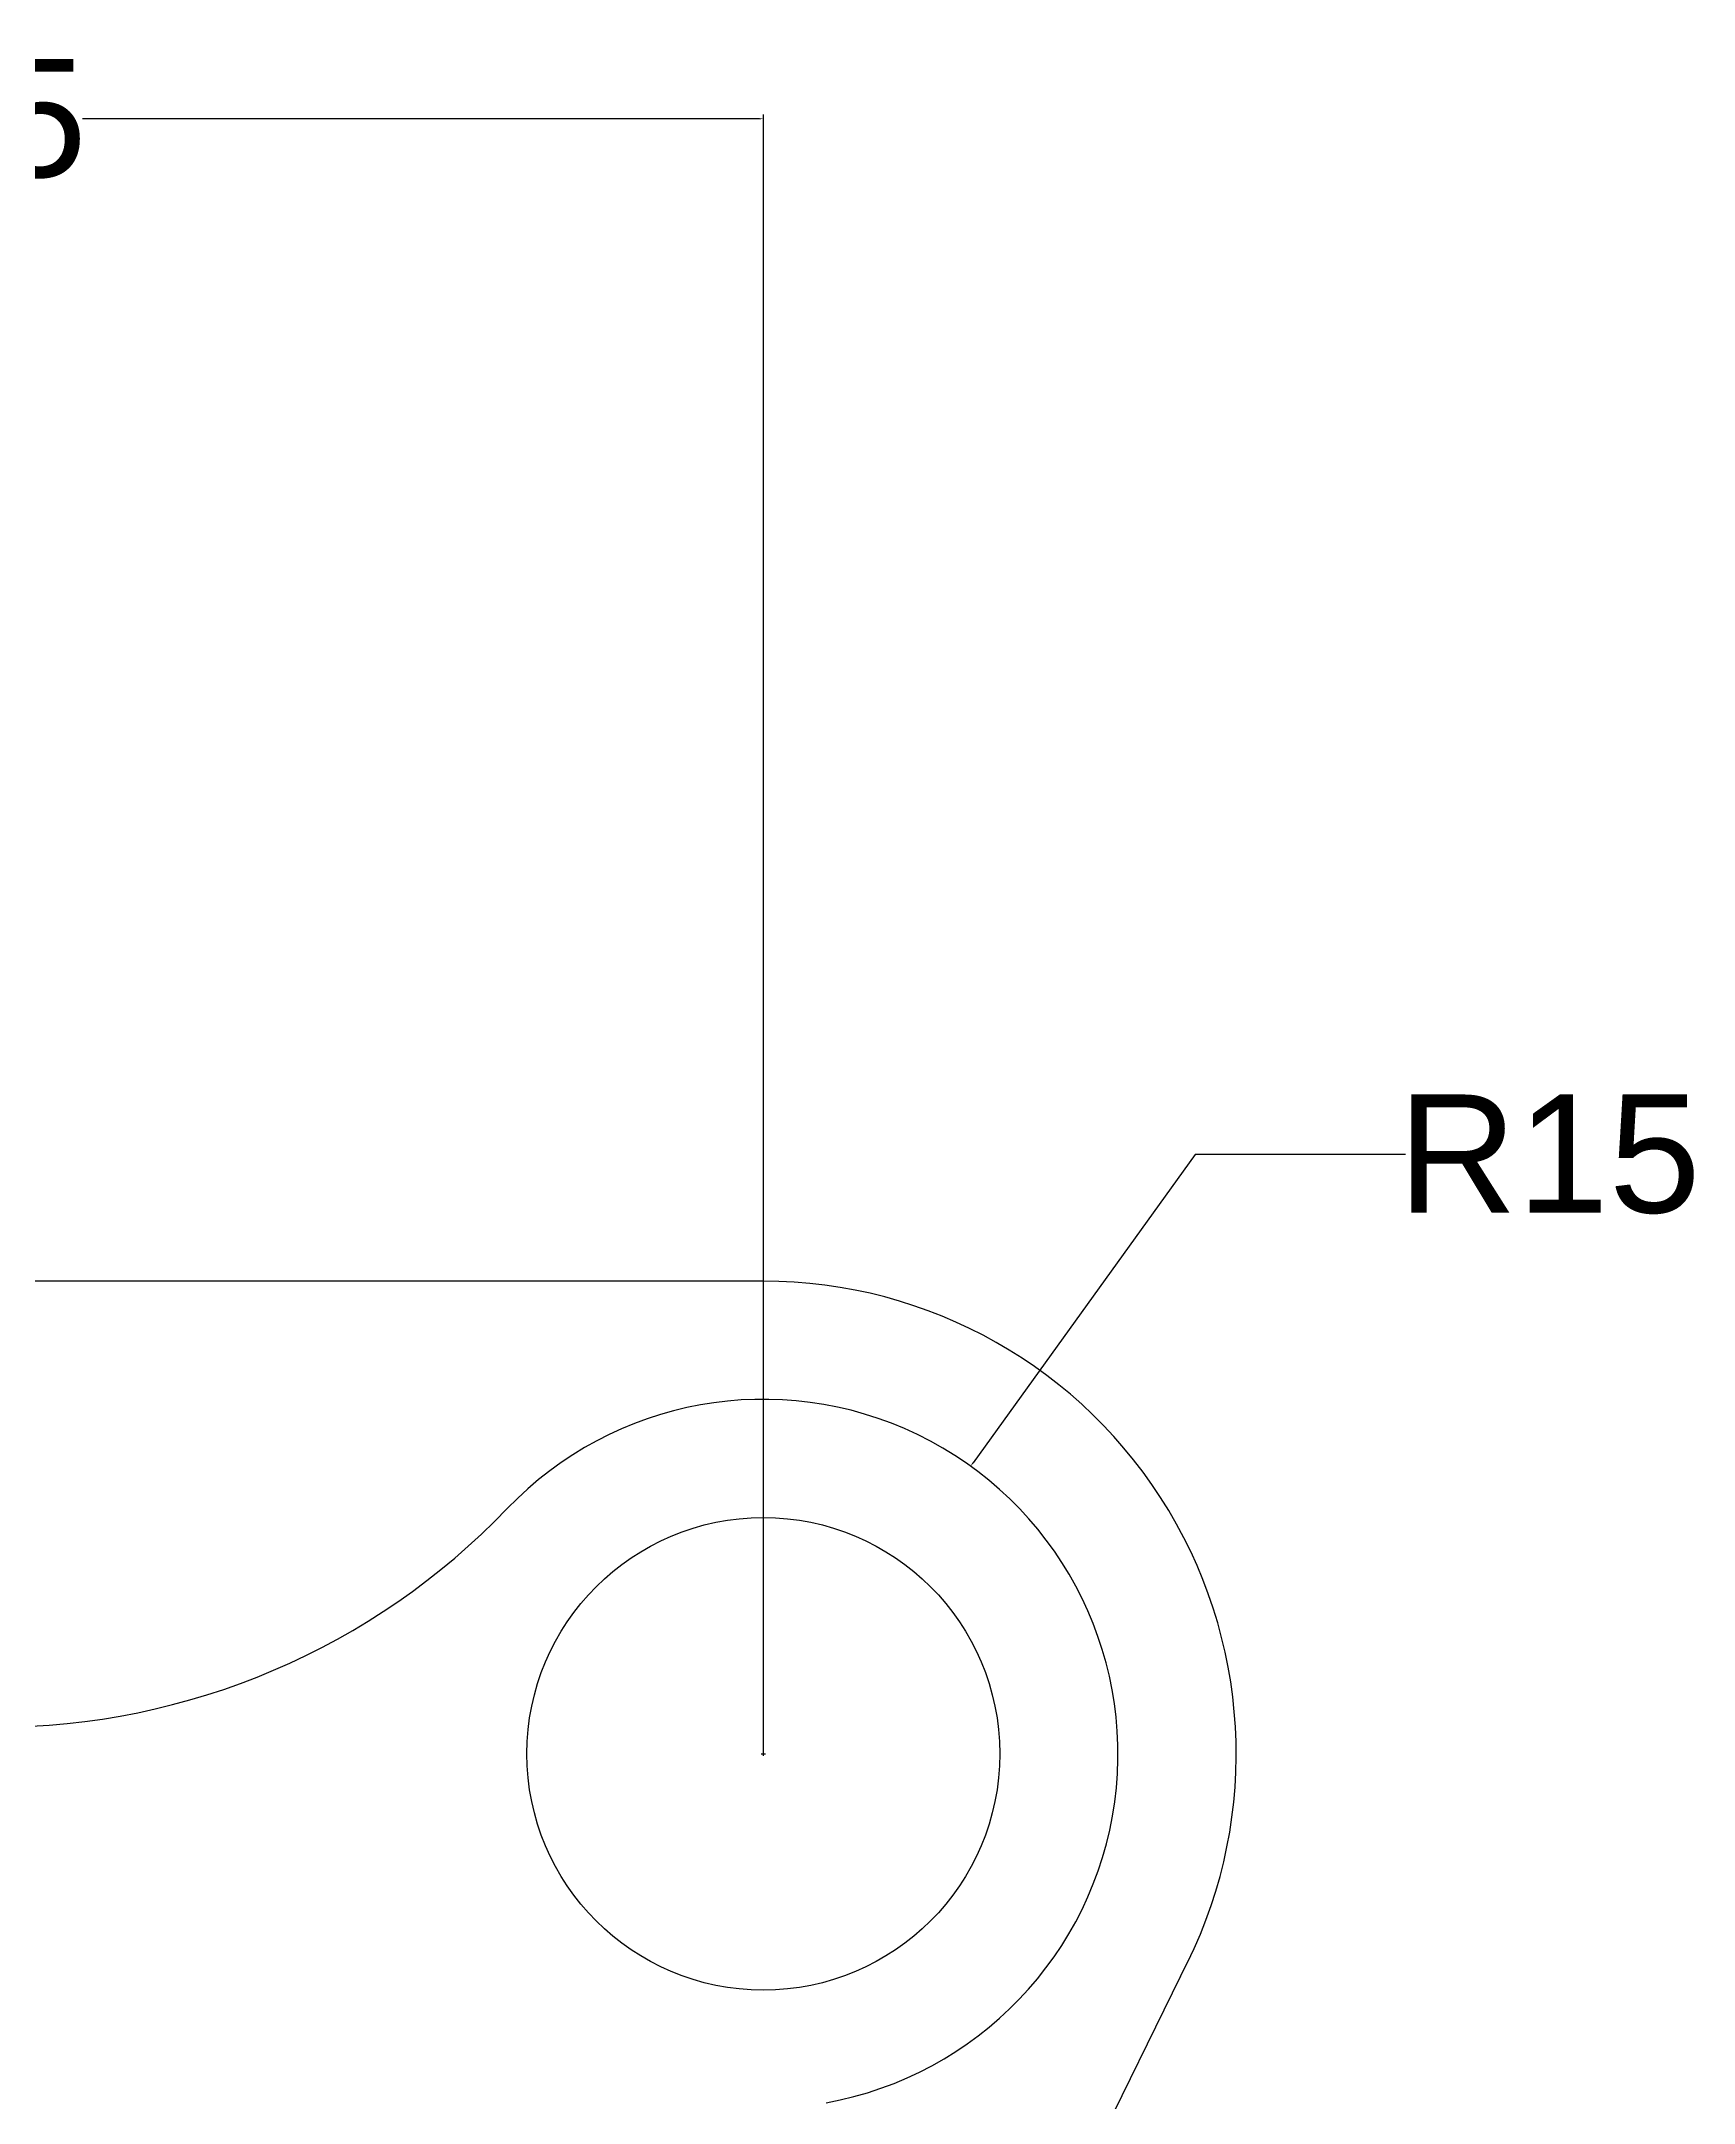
# Model space of a CAD drawing. Header units: millimetres. Extents: x 24 to 169, y 29 to 189.
# Drawn here: x 99.4 to 169.3, y 101.6 to 188.8 of the extents above; entities that cross this region are included whole.
import ezdxf

# ---------------------------------------------------------------- set-up
doc = ezdxf.new("R2010")
doc.units = ezdxf.units.MM
doc.header["$MEASUREMENT"] = 0
doc.styles.get("Standard").update_dxf_attribs({"font": 'arial.ttf', "height": 5})
doc.dimstyles.get("Standard").update_dxf_attribs({"dimtxt": 0.18, "dimasz": 0.18, "dimexe": 0.18, "dimexo": 0.0625, "dimgap": 0.09, "dimtad": 0, "dimtih": 1, "dimtoh": 1, "dimdec": 4, "dimzin": 0, "dimdsep": 46, "dimtxsty": 'Standard', "dimcen": 0.09, "dimadec": 0, "dimazin": 0, "dimtfac": 1, "dimtdec": 4, "dimtofl": 0, "dimtmove": 0, "dimatfit": 3, "dimfxl": 1, "dimtolj": 1, "dimtzin": 0, "dimarcsym": 0})

# ---------------------------------------------------------------- blocks, each defined once
blk = doc.blocks.new('*D2')
at = {"color": 0, "lineweight": -2, "transparency": 16777216}
for p, q in [((148.21, 141.744), (138.815, 128.7)), ((157.103, 141.744), (148.21, 141.744)), ((129.854, 116.382), (130.034, 116.382)), ((129.944, 116.292), (129.944, 116.472))]:
    blk.add_line(p, q, dxfattribs=at)
at = {"color": 0, "transparency": 16777216}
blk.add_solid([(138.791, 128.717), (138.839, 128.682), (138.71, 128.554)], dxfattribs=at)
at = {"layer": 'Defpoints', "color": 0, "transparency": 16777216}
for p in [(138.71, 128.554), (129.944, 116.382)]:
    blk.add_point(p, dxfattribs=at)
at = {"color": 0, "transparency": 16777216, "insert": (163.185, 141.744), "char_height": 5, "attachment_point": 5}
blk.add_mtext('\\A1;R15', dxfattribs=at)
blk = doc.blocks.new('*D6')
at = {"color": 0, "lineweight": -2, "transparency": 16777216}
for p, q in [((64.944, 116.354), (64.944, 185.742)), ((65.124, 185.562), (93.74, 185.562)), ((129.764, 185.562), (101.147, 185.562)), ((129.944, 116.444), (129.944, 185.742))]:
    blk.add_line(p, q, dxfattribs=at)
at = {"color": 0, "transparency": 16777216}
for points in [[(65.124, 185.592), (65.124, 185.532), (64.944, 185.562)], [(129.764, 185.592), (129.764, 185.532), (129.944, 185.562)]]:
    blk.add_solid(points, dxfattribs=at)
at = {"layer": 'Defpoints', "color": 0, "transparency": 16777216}
for p in [(64.944, 185.562), (64.944, 116.292), (129.944, 116.382)]:
    blk.add_point(p, dxfattribs=at)
at = {"color": 0, "transparency": 16777216, "insert": (97.444, 185.562), "char_height": 5, "attachment_point": 5}
blk.add_mtext('\\A1;65', dxfattribs=at)

msp = doc.modelspace()

# ---------------------------------------------------------------- linework, layer by layer
at = {"color": 4}
for p, q in [((129.944, 136.382), (64.944, 136.382)), ((147.591, 106.97), (115.888, 42.551))]:
    msp.add_line(p, q, dxfattribs=at)
msp.add_circle((129.944, 116.382), 10, dxfattribs=at)
for centre, radius, start, end in [((129.944, 116.382), 20, 331.92751, 90), ((129.944, 116.382), 15, 280.17839, 136.23826), ((97.444, 147.507), 30, 223.76174, 316.23826)]:
    msp.add_arc(centre, radius, start, end, dxfattribs=at)

# ---------------------------------------------------------------- dimensions: what is measured, and where the dimension line sits
dim = msp.add_linear_dim(base=(64.944, 185.562), p1=(129.944, 116.382), p2=(64.944, 116.292), dimstyle='Standard', override={"dimdec": 0}, dxfattribs=at)
dim.commit()
dim.dimension.update_dxf_attribs({"geometry": '*D6', "text_midpoint": (97.444, 185.562)})
dim = msp.add_radius_dim(center=(129.944, 116.382), mpoint=(138.71, 128.554), dimstyle='Standard', override={"dimdec": 0}, dxfattribs=at)
dim.commit()
dim.dimension.update_dxf_attribs({"geometry": '*D2', "text_midpoint": (163.185, 141.744), "dimtype": 164})

doc.saveas('drawing.dxf')
